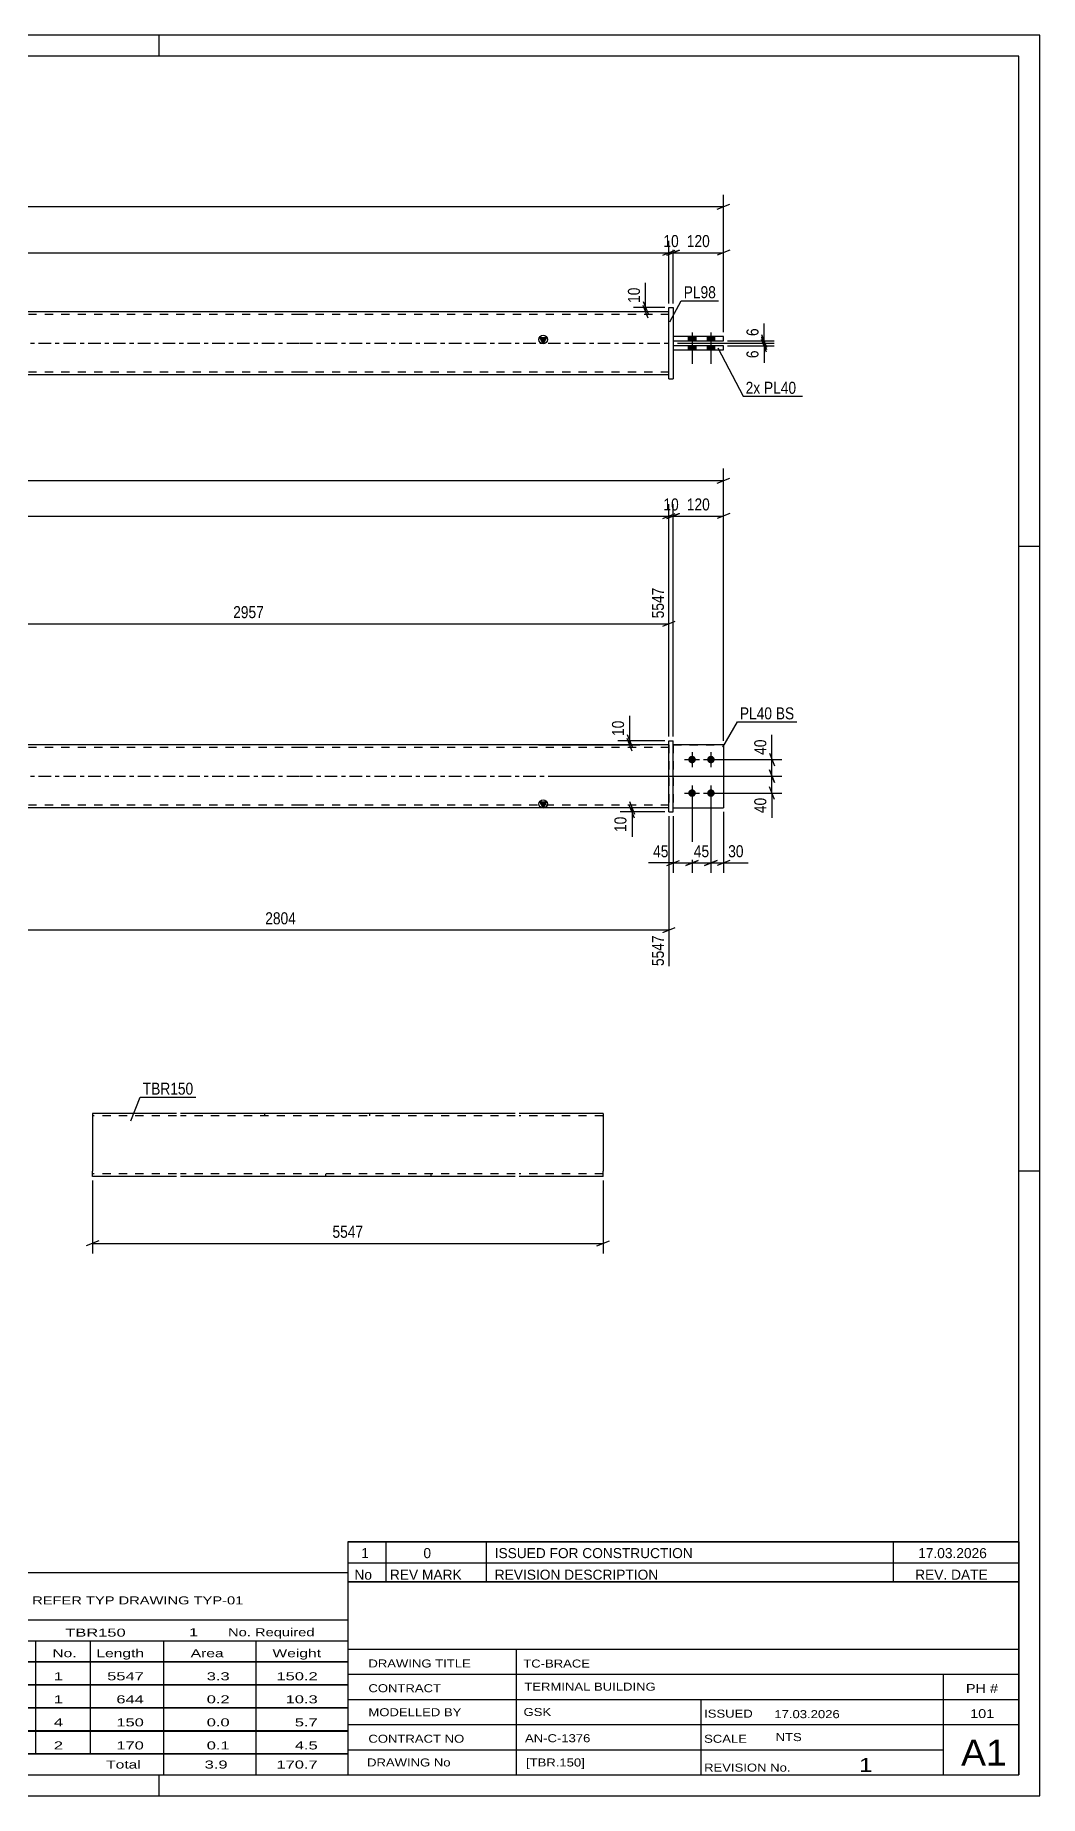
# Model space of a CAD drawing. Header units: millimetres. Extents: x 0 to 594, y 0 to 420.
# Drawn here: x 354.4 to 594, y 0 to 420 of the extents above; entities that cross this region are included whole.
import ezdxf

# ---------------------------------------------------------------- set-up
doc = ezdxf.new("R2010")
doc.units = ezdxf.units.MM
doc.linetypes.add('DXK_LINE_DOT2', pattern=[3.9198, 1.9599, -1.9599])
doc.linetypes.add('DXK_LINE_DOT3', pattern=[5.9187, 2.979, -0.9799, 0.9799, -0.9799])
doc.styles.add('Arial Narrow', font='ARIALN.TTF', dxfattribs={"height": 0.2})

# ---------------------------------------------------------------- blocks, each defined once
blk = doc.blocks.new('Unknown-580575247-1131')
at = {"color": 5, "linetype": 'Continuous'}
for p, q in [((594, 420), (0, 420)), ((384, 415), (384, 420)), ((594, 0), (594, 420)), ((589, 415), (5, 415)), ((589, 5), (589, 415)), ((594, 298), (589, 298)), ((594, 149), (589, 149)), ((5, 5), (589, 5)), ((384, 0), (384, 5)), ((0, 0), (594, 0))]:
    blk.add_line(p, q, dxfattribs=at)
blk = doc.blocks.new('Bolt-580575247-1684 - 1678')
at = {"linetype": 'Continuous'}
for points in [[(511.06, 248.1), (511.25, 248.08), (511.43, 248.02), (511.59, 247.93), (511.73, 247.8), (511.84, 247.65), (511.92, 247.48), (511.96, 247.3), (511.96, 247.11), (511.92, 246.92), (511.84, 246.75), (511.73, 246.6), (511.59, 246.47), (511.43, 246.38), (511.25, 246.32), (511.06, 246.3), (510.88, 246.32), (510.7, 246.38), (510.54, 246.47), (510.4, 246.6), (510.29, 246.75), (510.21, 246.92), (510.17, 247.11), (510.17, 247.3), (510.21, 247.48), (510.29, 247.65), (510.4, 247.8), (510.54, 247.93), (510.7, 248.02), (510.88, 248.08)], [(515.56, 248.1), (515.75, 248.08), (515.93, 248.02), (516.09, 247.93), (516.23, 247.8), (516.34, 247.65), (516.42, 247.48), (516.46, 247.3), (516.46, 247.11), (516.42, 246.92), (516.34, 246.75), (516.23, 246.6), (516.09, 246.47), (515.93, 246.38), (515.75, 246.32), (515.56, 246.3), (515.38, 246.32), (515.2, 246.38), (515.04, 246.47), (514.9, 246.6), (514.79, 246.75), (514.71, 246.92), (514.67, 247.11), (514.67, 247.3), (514.71, 247.48), (514.79, 247.65), (514.9, 247.8), (515.04, 247.93), (515.2, 248.02), (515.38, 248.08)], [(511.06, 240.1), (511.25, 240.08), (511.43, 240.02), (511.59, 239.93), (511.73, 239.8), (511.84, 239.65), (511.92, 239.48), (511.96, 239.3), (511.96, 239.11), (511.92, 238.92), (511.84, 238.75), (511.73, 238.6), (511.59, 238.47), (511.43, 238.38), (511.25, 238.32), (511.06, 238.3), (510.88, 238.32), (510.7, 238.38), (510.54, 238.47), (510.4, 238.6), (510.29, 238.75), (510.21, 238.92), (510.17, 239.11), (510.17, 239.3), (510.21, 239.48), (510.29, 239.65), (510.4, 239.8), (510.54, 239.93), (510.7, 240.02), (510.88, 240.08)], [(515.56, 240.1), (515.75, 240.08), (515.93, 240.02), (516.09, 239.93), (516.23, 239.8), (516.34, 239.65), (516.42, 239.48), (516.46, 239.3), (516.46, 239.11), (516.42, 238.92), (516.34, 238.75), (516.23, 238.6), (516.09, 238.47), (515.93, 238.38), (515.75, 238.32), (515.56, 238.3), (515.38, 238.32), (515.2, 238.38), (515.04, 238.47), (514.9, 238.6), (514.79, 238.75), (514.71, 238.92), (514.67, 239.11), (514.67, 239.3), (514.71, 239.48), (514.79, 239.65), (514.9, 239.8), (515.04, 239.93), (515.2, 240.02), (515.38, 240.08)]]:
    blk.add_hatch(color=1, dxfattribs=at).paths.add_polyline_path(points)
at = {"color": 1, "linetype": 'Continuous'}
for p, q in [((511.06, 249), (511.06, 245.4)), ((515.56, 249), (515.56, 245.4)), ((509.26, 247.2), (512.86, 247.2)), ((513.76, 247.2), (517.36, 247.2)), ((511.06, 241), (511.06, 237.4)), ((515.56, 241), (515.56, 237.4)), ((509.26, 239.2), (512.86, 239.2)), ((513.76, 239.2), (517.36, 239.2))]:
    blk.add_line(p, q, dxfattribs=at)
blk = doc.blocks.new('Part-580575247-1705 - 1678')
at = {"color": 2, "linetype": 'Continuous'}
for p, q in [((505.56, 251.7), (506.56, 251.7)), ((505.56, 234.7), (505.56, 251.7)), ((506.56, 234.7), (506.56, 251.7)), ((505.56, 234.7), (505.56, 234.7)), ((505.56, 234.7), (506.56, 234.7))]:
    blk.add_line(p, q, dxfattribs=at)
at = {"color": 7, "linetype": 'DXK_LINE_DOT2'}
for p, q in [((505.56, 251.7), (506.56, 251.7)), ((505.56, 234.7), (506.56, 234.7))]:
    blk.add_line(p, q, dxfattribs=at)
blk = doc.blocks.new('Part-580575247-1710 - 1678')
at = {"color": 7, "linetype": 'DXK_LINE_DOT2'}
for p, q in [((506.56, 250.7), (518.56, 250.7)), ((518.56, 250.7), (506.56, 250.7)), ((506.56, 250.7), (506.56, 250.7)), ((506.56, 250.7), (506.56, 235.7)), ((518.56, 250.7), (518.56, 250.7)), ((518.56, 250.7), (518.56, 235.7)), ((506.56, 235.7), (518.56, 235.7)), ((506.56, 235.7), (518.56, 235.7))]:
    blk.add_line(p, q, dxfattribs=at)
blk = doc.blocks.new('Part-580575247-1715 - 1678')
at = {"color": 2, "linetype": 'Continuous'}
for p, q in [((518.56, 250.7), (506.56, 250.7)), ((518.56, 250.7), (518.56, 250.7)), ((518.56, 250.7), (518.56, 235.7)), ((506.56, 235.7), (518.56, 235.7))]:
    blk.add_line(p, q, dxfattribs=at)
at = {"color": 7, "linetype": 'DXK_LINE_DOT2'}
for p, q in [((506.56, 250.7), (518.56, 250.7)), ((506.56, 250.7), (506.56, 250.7)), ((506.56, 250.7), (506.56, 235.7)), ((506.56, 235.7), (518.56, 235.7))]:
    blk.add_line(p, q, dxfattribs=at)
blk = doc.blocks.new('Part-580575247-1720 - 1678')
at = {"linetype": 'Continuous'}
blk.add_hatch(color=2, dxfattribs=at).paths.add_polyline_path([(475.56, 235.7), (474.76, 237.1), (476.36, 237.1)])
at = {"color": 2, "linetype": 'Continuous'}
for p, q in [((183.48, 250.7), (95.48, 250.7)), ((417.46, 250.7), (183.58, 250.7)), ((505.56, 250.7), (417.56, 250.7)), ((183.48, 235.7), (95.48, 235.7)), ((417.46, 235.7), (183.58, 235.7)), ((505.56, 235.7), (417.56, 235.7)), ((475.56, 235.7), (474.76, 237.1)), ((474.76, 237.1), (476.36, 237.1)), ((476.36, 237.1), (475.56, 235.7))]:
    blk.add_line(p, q, dxfattribs=at)
at = {"color": 7, "linetype": 'DXK_LINE_DOT2'}
for p, q in [((95.48, 235.7), (95.48, 250.7)), ((183.48, 250.1), (95.48, 250.1)), ((417.46, 250.1), (183.58, 250.1)), ((280.64, 250.7), (280.64, 250.1)), ((305.73, 250.7), (305.73, 250.1)), ((505.56, 250.1), (417.56, 250.1)), ((505.56, 250.7), (505.56, 235.7)), ((183.48, 236.3), (95.48, 236.3)), ((417.46, 236.3), (183.58, 236.3)), ((295.32, 235.7), (295.32, 236.3)), ((320.4, 235.7), (320.4, 236.3)), ((505.56, 236.3), (417.56, 236.3))]:
    blk.add_line(p, q, dxfattribs=at)
at = {"color": 7, "linetype": 'DXK_LINE_DOT3'}
for p, q in [((95.48, 243.2), (183.48, 243.2)), ((183.58, 243.2), (417.46, 243.2)), ((417.56, 243.2), (505.56, 243.2))]:
    blk.add_line(p, q, dxfattribs=at)
at = {"color": 2, "linetype": 'Continuous'}
blk.add_circle((475.56, 236.6), 1, dxfattribs=at)
blk = doc.blocks.new('Part-580575247-1396 - 1368')
at = {"color": 2, "linetype": 'Continuous'}
for p, q in [((518.56, 348.12), (506.56, 348.12)), ((506.56, 347.12), (518.56, 347.12)), ((518.56, 347.11), (518.56, 348.12))]:
    blk.add_line(p, q, dxfattribs=at)
at = {"color": 7, "linetype": 'DXK_LINE_DOT2'}
for p, q in [((506.56, 348.12), (506.56, 347.11)), ((518.56, 348.11), (506.56, 348.11)), ((506.56, 347.11), (518.56, 347.11))]:
    blk.add_line(p, q, dxfattribs=at)
blk = doc.blocks.new('Part-580575247-1401 - 1368')
at = {"color": 2, "linetype": 'Continuous'}
for p, q in [((518.56, 345.92), (506.56, 345.92)), ((506.56, 344.92), (518.56, 344.92)), ((518.56, 344.91), (518.56, 345.92))]:
    blk.add_line(p, q, dxfattribs=at)
at = {"color": 7, "linetype": 'DXK_LINE_DOT2'}
for p, q in [((506.56, 345.92), (506.56, 344.91)), ((518.56, 345.91), (506.56, 345.91)), ((506.56, 344.91), (518.56, 344.91))]:
    blk.add_line(p, q, dxfattribs=at)
blk = doc.blocks.new('Part-580575247-1416 - 1368')
at = {"linetype": 'Continuous'}
blk.add_hatch(color=2, dxfattribs=at).paths.add_polyline_path([(475.56, 346.51), (474.76, 347.91), (476.36, 347.91)])
at = {"color": 2, "linetype": 'Continuous'}
for p, q in [((183.48, 354.01), (95.48, 354.01)), ((417.46, 354.01), (183.58, 354.01)), ((505.56, 354.01), (417.56, 354.01)), ((280.64, 347.12), (280.64, 347.21)), ((280.64, 347.21), (280.64, 347.21)), ((280.64, 347.21), (305.73, 347.21)), ((280.64, 345.92), (280.64, 345.81)), ((280.64, 345.81), (305.73, 345.81)), ((295.32, 347.21), (295.32, 347.12)), ((295.32, 345.81), (295.32, 345.92)), ((305.73, 347.21), (305.73, 345.81)), ((475.56, 346.51), (474.76, 347.91)), ((474.76, 347.91), (476.36, 347.91)), ((476.36, 347.91), (475.56, 346.51)), ((183.48, 339.01), (95.48, 339.01)), ((417.46, 339.01), (183.58, 339.01)), ((505.56, 339.01), (417.56, 339.01))]:
    blk.add_line(p, q, dxfattribs=at)
at = {"color": 7, "linetype": 'DXK_LINE_DOT2'}
for p, q in [((95.48, 354.01), (95.48, 339.01)), ((183.48, 353.41), (95.48, 353.41)), ((417.46, 353.41), (183.58, 353.41)), ((505.56, 353.41), (417.56, 353.41)), ((505.56, 339.01), (505.56, 354.01)), ((280.64, 345.92), (280.64, 347.21)), ((280.64, 347.21), (305.73, 347.21)), ((280.64, 345.81), (305.73, 345.81)), ((295.32, 347.21), (320.4, 347.21)), ((295.32, 347.21), (295.32, 347.21)), ((295.32, 347.21), (320.4, 347.21)), ((295.32, 347.12), (295.32, 347.21)), ((295.32, 345.92), (295.32, 347.12)), ((295.32, 345.81), (295.32, 345.81)), ((295.32, 345.81), (295.32, 345.81)), ((320.4, 345.81), (295.32, 345.81)), ((295.32, 345.81), (320.4, 345.81)), ((320.4, 347.21), (320.4, 345.81)), ((183.48, 339.61), (95.48, 339.61)), ((417.46, 339.61), (183.58, 339.61)), ((505.56, 339.61), (417.56, 339.61))]:
    blk.add_line(p, q, dxfattribs=at)
at = {"color": 7, "linetype": 'DXK_LINE_DOT3'}
for p, q in [((95.48, 346.51), (183.48, 346.51)), ((183.58, 346.51), (417.46, 346.51)), ((417.56, 346.51), (505.56, 346.51))]:
    blk.add_line(p, q, dxfattribs=at)
at = {"color": 2, "linetype": 'Continuous'}
blk.add_circle((475.56, 347.41), 1, dxfattribs=at)
blk = doc.blocks.new('Part-580575247-1444 - 1368')
at = {"color": 2, "linetype": 'Continuous'}
for p, q in [((505.56, 355.01), (505.56, 355.02)), ((505.56, 338.02), (505.56, 355.02)), ((505.56, 355.02), (506.56, 355.02)), ((506.56, 355.01), (506.56, 355.02)), ((506.56, 355.02), (506.56, 338.02)), ((505.56, 338.02), (506.56, 338.02)), ((505.56, 338.01), (505.56, 338.02)), ((506.56, 338.01), (506.56, 338.02))]:
    blk.add_line(p, q, dxfattribs=at)
at = {"color": 7, "linetype": 'DXK_LINE_DOT2'}
for p, q in [((505.56, 355.01), (506.56, 355.01)), ((505.56, 338.01), (506.56, 338.01)), ((506.56, 338.02), (506.56, 338.01))]:
    blk.add_line(p, q, dxfattribs=at)
blk = doc.blocks.new('Bolt-580575247-1472 - 1368')
at = {"linetype": 'Continuous'}
for points in [[(511.96, 348.11), (510.16, 348.11), (510.16, 347.11), (511.96, 347.11)], [(511.96, 348.11), (510.16, 348.11), (510.16, 347.11), (511.96, 347.11)], [(511.96, 345.91), (510.16, 345.91), (510.16, 344.91), (511.96, 344.91)], [(511.96, 345.91), (510.16, 345.91), (510.16, 344.91), (511.96, 344.91)], [(516.46, 348.11), (514.66, 348.11), (514.66, 347.11), (516.46, 347.11)], [(516.46, 348.11), (514.66, 348.11), (514.66, 347.11), (516.46, 347.11)], [(516.46, 345.91), (514.66, 345.91), (514.66, 344.91), (516.46, 344.91)], [(516.46, 345.91), (514.66, 345.91), (514.66, 344.91), (516.46, 344.91)]]:
    blk.add_hatch(color=1, dxfattribs=at).paths.add_polyline_path(points)
at = {"color": 1, "linetype": 'Continuous'}
for p, q in [((511.06, 349.11), (511.06, 341.61)), ((511.06, 349.11), (511.06, 341.61)), ((515.56, 349.11), (515.56, 341.61)), ((515.56, 349.11), (515.56, 341.61)), ((510.16, 348.11), (510.16, 347.11)), ((510.16, 348.11), (510.16, 347.11)), ((510.16, 345.91), (510.16, 344.91)), ((510.16, 345.91), (510.16, 344.91)), ((511.96, 348.11), (511.96, 347.11)), ((511.96, 348.11), (511.96, 347.11)), ((511.96, 345.91), (511.96, 344.91)), ((511.96, 345.91), (511.96, 344.91)), ((514.66, 348.11), (514.66, 347.11)), ((514.66, 348.11), (514.66, 347.11)), ((514.66, 345.91), (514.66, 344.91)), ((514.66, 345.91), (514.66, 344.91)), ((516.46, 348.11), (516.46, 347.11)), ((516.46, 348.11), (516.46, 347.11)), ((516.46, 345.91), (516.46, 344.91)), ((516.46, 345.91), (516.46, 344.91))]:
    blk.add_line(p, q, dxfattribs=at)
blk = doc.blocks.new('Part-580575247-2546 - 2538')
at = {"color": 2, "linetype": 'Continuous'}
for p, q in [((388.09, 162.77), (368.09, 162.77)), ((368.09, 162.77), (368.09, 148.97)), ((468.85, 162.77), (389.09, 162.77)), ((489.85, 162.77), (469.85, 162.77)), ((489.85, 162.77), (489.85, 148.97)), ((368.09, 148.12), (368.09, 148.97)), ((368.09, 147.86), (368.09, 148.12)), ((368.09, 147.77), (368.09, 147.86)), ((388.09, 147.77), (368.09, 147.77)), ((468.85, 147.77), (389.09, 147.77)), ((489.85, 147.77), (469.85, 147.77)), ((489.85, 147.77), (489.85, 148.97))]:
    blk.add_line(p, q, dxfattribs=at)
at = {"color": 7, "linetype": 'DXK_LINE_DOT2'}
for p, q in [((388.09, 162.17), (368.09, 162.17)), ((468.85, 162.17), (389.09, 162.17)), ((409.09, 162.77), (409.09, 162.17)), ((434.17, 162.77), (434.17, 162.17)), ((489.85, 162.17), (469.85, 162.17)), ((489.85, 162.17), (489.85, 162.12)), ((489.85, 162.12), (489.85, 162.17)), ((489.85, 162.02), (489.85, 162.12)), ((489.85, 162.12), (489.85, 162.02)), ((368.09, 148.51), (368.09, 148.97)), ((368.09, 148.12), (368.09, 148.74)), ((368.09, 148.37), (368.09, 148.41)), ((368.09, 148.37), (368.09, 148.41)), ((388.09, 148.37), (368.09, 148.37)), ((368.09, 147.77), (368.09, 147.77)), ((468.85, 148.37), (389.09, 148.37)), ((423.76, 147.77), (423.76, 148.37)), ((448.85, 147.77), (448.85, 148.37)), ((489.85, 148.37), (469.85, 148.37)), ((489.85, 148.41), (489.85, 148.74)), ((489.85, 148.37), (489.85, 148.41))]:
    blk.add_line(p, q, dxfattribs=at)
blk = doc.blocks.new('StraightDimension-580575247-2042 - 1678')
at = {"color": 7, "linetype": 'Continuous'}
for p, q in [((505.56, 252.7), (505.56, 308.13)), ((506.56, 252.7), (506.56, 308.13)), ((504.06, 304.68), (507.06, 305.88)), ((508.06, 305.88), (505.06, 304.68)), ((505.56, 305.28), (506.56, 305.28))]:
    blk.add_line(p, q, dxfattribs=at)
at = {"color": 0}
blk.add_wipeout([(508.49, 306.03), (508.49, 310.23), (503.64, 310.23), (503.64, 306.03)], dxfattribs=at)
at = {"color": 3, "style": 'Arial Narrow'}
blk.add_text('10', height=2.863, dxfattribs=at).set_placement((504.24, 306.63))
blk = doc.blocks.new('StraightDimension-580575247-1945 - 1678')
at = {"color": 7, "linetype": 'Continuous'}
for p, q in [((511.06, 238.2), (511.06, 220.15)), ((506.56, 233.7), (506.56, 220.15)), ((505.06, 221.95), (508.06, 223.15)), ((512.56, 223.15), (509.56, 221.95)), ((506.56, 222.55), (511.06, 222.55))]:
    blk.add_line(p, q, dxfattribs=at)
at = {"color": 0}
blk.add_wipeout([(506.04, 223.3), (506.04, 227.5), (501.18, 227.5), (501.18, 223.3)], dxfattribs=at)
at = {"color": 7, "linetype": 'Continuous'}
blk.add_line((506.56, 222.55), (500.66, 222.55), dxfattribs=at)
blk.add_line((506.56, 222.55), (500.66, 222.55), dxfattribs=at)
at = {"color": 3, "style": 'Arial Narrow'}
blk.add_text('45', height=2.863, dxfattribs=at).set_placement((501.78, 223.9))
blk = doc.blocks.new('StraightDimension-580575247-2004 - 1678')
at = {"color": 7, "linetype": 'Continuous'}
for p, q in [((529.52, 244.72), (530.72, 241.72)), ((478.31, 243.22), (532.52, 243.22)), ((530.72, 237.7), (529.52, 240.7)), ((530.12, 239.2), (530.12, 243.22)), ((516.56, 239.2), (532.52, 239.2))]:
    blk.add_line(p, q, dxfattribs=at)
at = {"color": 0}
blk.add_wipeout([(529.37, 238.68), (525.17, 238.68), (525.17, 233.82), (529.37, 233.82)], dxfattribs=at)
at = {"color": 7, "linetype": 'Continuous'}
blk.add_line((530.12, 239.2), (530.12, 233.29), dxfattribs=at)
blk.add_line((530.12, 239.2), (530.12, 233.29), dxfattribs=at)
at = {"color": 3, "style": 'Arial Narrow'}
blk.add_text('40', height=2.863, rotation=90.0002, dxfattribs=at).set_placement((528.77, 234.42))
blk = doc.blocks.new('StraightDimension-580575247-1736 - 1678')
at = {"color": 7, "linetype": 'Continuous'}
for p, q in [((82.48, 251.7), (82.48, 316.6)), ((518.56, 251.7), (518.56, 316.6)), ((83.98, 314.35), (80.98, 313.15)), ((82.48, 313.75), (518.56, 313.75)), ((517.06, 313.15), (520.06, 314.35))]:
    blk.add_line(p, q, dxfattribs=at)
at = {"color": 0}
blk.add_wipeout([(304.78, 314.5), (304.78, 318.7), (296.26, 318.7), (296.26, 314.5)], dxfattribs=at)
at = {"color": 3, "style": 'Arial Narrow'}
blk.add_text('5807', height=2.863, dxfattribs=at).set_placement((296.86, 315.1))
blk = doc.blocks.new('StraightDimension-580575247-2047 - 1678')
at = {"color": 7, "linetype": 'Continuous'}
for p, q in [((94.48, 252.7), (94.48, 308.13)), ((505.56, 252.7), (505.56, 308.13)), ((95.98, 305.88), (92.98, 304.68)), ((94.48, 305.28), (505.56, 305.28)), ((504.06, 304.68), (507.06, 305.88))]:
    blk.add_line(p, q, dxfattribs=at)
at = {"color": 0}
blk.add_wipeout([(304.28, 306.03), (304.28, 310.23), (295.76, 310.23), (295.76, 306.03)], dxfattribs=at)
at = {"color": 3, "style": 'Arial Narrow'}
blk.add_text('5557', height=2.863, dxfattribs=at).set_placement((296.36, 306.63))
blk = doc.blocks.new('StraightDimension-580575247-1798 - 1678')
at = {"color": 7, "linetype": 'Continuous'}
for p, q in [((305.01, 251.7), (305.01, 288.21)), ((505.56, 252.7), (505.56, 288.21)), ((306.51, 280.19), (303.51, 278.99)), ((305.01, 279.59), (505.56, 279.59)), ((504.06, 278.99), (507.06, 280.19))]:
    blk.add_line(p, q, dxfattribs=at)
at = {"color": 0, "linetype": 'Continuous'}
blk.add_wipeout([(504.96, 288.81), (500.76, 288.81), (500.76, 280.29), (504.96, 280.29)], dxfattribs=at)
at = {"color": 0}
blk.add_wipeout([(409.55, 280.34), (409.55, 284.54), (401.03, 284.54), (401.03, 280.34)], dxfattribs=at)
at = {"color": 3, "linetype": 'Continuous', "style": 'Arial Narrow'}
blk.add_text('5547', height=2.863, rotation=90.0002, dxfattribs=at).set_placement((504.36, 280.89))
at = {"color": 3, "style": 'Arial Narrow'}
blk.add_text('2957', height=2.863, dxfattribs=at).set_placement((401.63, 280.94))
blk = doc.blocks.new('StraightDimension-580575247-1955 - 1678')
at = {"color": 7, "linetype": 'Continuous'}
for p, q in [((511.06, 238.2), (511.06, 220.15)), ((515.56, 238.2), (515.56, 220.15)), ((509.56, 221.95), (512.56, 223.15)), ((517.06, 223.15), (514.06, 221.95)), ((511.06, 222.55), (515.56, 222.55))]:
    blk.add_line(p, q, dxfattribs=at)
at = {"color": 0}
blk.add_wipeout([(515.74, 223.3), (515.74, 227.5), (510.89, 227.5), (510.89, 223.3)], dxfattribs=at)
at = {"color": 3, "style": 'Arial Narrow'}
blk.add_text('45', height=2.863, dxfattribs=at).set_placement((511.49, 223.9))
blk = doc.blocks.new('StraightDimension-580575247-1878 - 1678')
at = {"color": 7, "linetype": 'Continuous'}
for p, q in [((320.3, 234.7), (320.3, 197.94)), ((505.56, 233.7), (505.56, 197.94)), ((321.8, 207.15), (318.8, 205.95)), ((320.3, 206.55), (505.56, 206.55)), ((504.06, 205.95), (507.06, 207.15))]:
    blk.add_line(p, q, dxfattribs=at)
at = {"color": 0}
blk.add_wipeout([(417.19, 207.3), (417.19, 211.5), (408.68, 211.5), (408.68, 207.3)], dxfattribs=at)
at = {"color": 0, "linetype": 'Continuous'}
blk.add_wipeout([(504.96, 205.85), (500.76, 205.85), (500.76, 197.34), (504.96, 197.34)], dxfattribs=at)
at = {"color": 3, "style": 'Arial Narrow'}
blk.add_text('2804', height=2.863, dxfattribs=at).set_placement((409.28, 207.9))
at = {"color": 3, "linetype": 'Continuous', "style": 'Arial Narrow'}
blk.add_text('5547', height=2.863, rotation=90.0002, dxfattribs=at).set_placement((504.36, 197.94))
blk = doc.blocks.new('StraightDimension-580575247-1936 - 1678')
at = {"color": 7, "linetype": 'Continuous'}
for p, q in [((504.56, 235.7), (493.91, 235.7)), ((496.16, 237.2), (497.36, 234.2)), ((497.36, 233.2), (496.16, 236.2)), ((496.76, 234.7), (496.76, 235.7)), ((504.56, 234.7), (493.91, 234.7))]:
    blk.add_line(p, q, dxfattribs=at)
at = {"color": 0}
blk.add_wipeout([(496.01, 234.18), (491.81, 234.18), (491.81, 229.32), (496.01, 229.32)], dxfattribs=at)
at = {"color": 7, "linetype": 'Continuous'}
blk.add_line((496.76, 234.7), (496.76, 228.8), dxfattribs=at)
blk.add_line((496.76, 234.7), (496.76, 228.8), dxfattribs=at)
at = {"color": 3, "style": 'Arial Narrow'}
blk.add_text('10', height=2.863, rotation=90.0002, dxfattribs=at).set_placement((495.41, 229.92))
blk = doc.blocks.new('StraightDimension-580575247-1965 - 1678')
at = {"color": 7, "linetype": 'Continuous'}
for p, q in [((515.56, 238.2), (515.56, 220.15)), ((518.56, 234.7), (518.56, 220.15)), ((514.06, 221.95), (517.06, 223.15)), ((520.06, 223.15), (517.06, 221.95)), ((515.56, 222.55), (518.56, 222.55))]:
    blk.add_line(p, q, dxfattribs=at)
at = {"color": 0}
blk.add_wipeout([(523.95, 223.3), (523.95, 227.5), (519.09, 227.5), (519.09, 223.3)], dxfattribs=at)
at = {"color": 7, "linetype": 'Continuous'}
blk.add_line((518.56, 222.55), (524.47, 222.55), dxfattribs=at)
blk.add_line((518.56, 222.55), (524.47, 222.55), dxfattribs=at)
at = {"color": 3, "style": 'Arial Narrow'}
blk.add_text('30', height=2.863, dxfattribs=at).set_placement((519.69, 223.9))
blk = doc.blocks.new('StraightDimension-580575247-2014 - 1678')
at = {"color": 7, "linetype": 'Continuous'}
for p, q in [((529.52, 248.7), (530.72, 245.7)), ((516.56, 247.2), (532.52, 247.2)), ((530.72, 241.72), (529.52, 244.72)), ((530.12, 243.22), (530.12, 247.2)), ((478.31, 243.22), (532.52, 243.22))]:
    blk.add_line(p, q, dxfattribs=at)
at = {"color": 0}
blk.add_wipeout([(529.37, 252.58), (525.17, 252.58), (525.17, 247.73), (529.37, 247.73)], dxfattribs=at)
at = {"color": 7, "linetype": 'Continuous'}
blk.add_line((530.12, 247.2), (530.12, 253.11), dxfattribs=at)
blk.add_line((530.12, 247.2), (530.12, 253.11), dxfattribs=at)
at = {"color": 3, "style": 'Arial Narrow'}
blk.add_text('40', height=2.863, rotation=90.0002, dxfattribs=at).set_placement((528.77, 248.33))
blk = doc.blocks.new('StraightDimension-580575247-2027 - 1678')
at = {"color": 7, "linetype": 'Continuous'}
for p, q in [((495.59, 253.2), (496.79, 250.2)), ((496.79, 249.22), (495.59, 252.22)), ((474.43, 250.72), (498.59, 250.72)), ((504.56, 251.7), (493.34, 251.7)), ((496.19, 250.72), (496.19, 251.7))]:
    blk.add_line(p, q, dxfattribs=at)
at = {"color": 0}
blk.add_wipeout([(495.44, 257.08), (491.24, 257.08), (491.24, 252.23), (495.44, 252.23)], dxfattribs=at)
at = {"color": 7, "linetype": 'Continuous'}
blk.add_line((496.19, 251.7), (496.19, 257.61), dxfattribs=at)
blk.add_line((496.19, 251.7), (496.19, 257.61), dxfattribs=at)
at = {"color": 3, "style": 'Arial Narrow'}
blk.add_text('10', height=2.863, rotation=90.0002, dxfattribs=at).set_placement((494.84, 252.83))
blk = doc.blocks.new('StraightDimension-580575247-2032 - 1678')
at = {"color": 7, "linetype": 'Continuous'}
for p, q in [((506.56, 252.7), (506.56, 308.13)), ((518.56, 251.7), (518.56, 308.13)), ((505.06, 304.68), (508.06, 305.88)), ((506.56, 305.28), (518.56, 305.28)), ((520.06, 305.88), (517.06, 304.68))]:
    blk.add_line(p, q, dxfattribs=at)
at = {"color": 0}
blk.add_wipeout([(515.91, 306.03), (515.91, 310.23), (509.22, 310.23), (509.22, 306.03)], dxfattribs=at)
at = {"color": 3, "style": 'Arial Narrow'}
blk.add_text('120', height=2.863, dxfattribs=at).set_placement((509.82, 306.63))
blk = doc.blocks.new('StraightDimension-580575247-1561 - 1368')
at = {"color": 7, "linetype": 'Continuous'}
for p, q in [((506.56, 356.01), (506.56, 370.96)), ((518.56, 349.12), (518.56, 370.96)), ((505.06, 367.51), (508.06, 368.71)), ((506.56, 368.11), (518.56, 368.11)), ((520.06, 368.71), (517.06, 367.51))]:
    blk.add_line(p, q, dxfattribs=at)
at = {"color": 0}
blk.add_wipeout([(515.91, 368.86), (515.91, 373.06), (509.22, 373.06), (509.22, 368.86)], dxfattribs=at)
at = {"color": 3, "style": 'Arial Narrow'}
blk.add_text('120', height=2.863, dxfattribs=at).set_placement((509.82, 369.46))
blk = doc.blocks.new('StraightDimension-580575247-1571 - 1368')
at = {"color": 7, "linetype": 'Continuous'}
for p, q in [((505.56, 356.01), (505.56, 370.96)), ((506.56, 356.01), (506.56, 370.96)), ((504.06, 367.51), (507.06, 368.71)), ((508.06, 368.71), (505.06, 367.51)), ((505.56, 368.11), (506.56, 368.11))]:
    blk.add_line(p, q, dxfattribs=at)
at = {"color": 0}
blk.add_wipeout([(508.49, 368.86), (508.49, 373.06), (503.64, 373.06), (503.64, 368.86)], dxfattribs=at)
at = {"color": 3, "style": 'Arial Narrow'}
blk.add_text('10', height=2.863, dxfattribs=at).set_placement((504.24, 369.46))
blk = doc.blocks.new('StraightDimension-580575247-1550 - 1368')
at = {"color": 7, "linetype": 'Continuous'}
for p, q in [((83.98, 379.71), (80.98, 378.51)), ((82.48, 349.11), (82.48, 381.96)), ((82.48, 379.11), (518.56, 379.11)), ((517.06, 378.51), (520.06, 379.71)), ((518.56, 349.12), (518.56, 381.96))]:
    blk.add_line(p, q, dxfattribs=at)
at = {"color": 0}
blk.add_wipeout([(304.78, 379.86), (304.78, 384.06), (296.26, 384.06), (296.26, 379.86)], dxfattribs=at)
at = {"color": 3, "style": 'Arial Narrow'}
blk.add_text('5807', height=2.863, dxfattribs=at).set_placement((296.86, 380.46))
blk = doc.blocks.new('StraightDimension-580575247-1581 - 1368')
at = {"color": 7, "linetype": 'Continuous'}
for p, q in [((95.48, 356.02), (95.48, 370.96)), ((505.56, 356.01), (505.56, 370.96)), ((96.98, 368.71), (93.98, 367.51)), ((95.48, 368.11), (505.56, 368.11)), ((504.06, 367.51), (507.06, 368.71))]:
    blk.add_line(p, q, dxfattribs=at)
at = {"color": 0}
blk.add_wipeout([(304.78, 368.86), (304.78, 373.06), (296.26, 373.06), (296.26, 368.86)], dxfattribs=at)
at = {"color": 3, "style": 'Arial Narrow'}
blk.add_text('5547', height=2.863, dxfattribs=at).set_placement((296.86, 369.46))
blk = doc.blocks.new('StraightDimension-580575247-1612 - 1368')
at = {"color": 7, "linetype": 'Continuous'}
for p, q in [((504.56, 355.01), (497.14, 355.01)), ((504.56, 354.01), (497.14, 354.01)), ((499.39, 356.51), (500.59, 353.51)), ((500.59, 352.51), (499.39, 355.51)), ((499.99, 354.01), (499.99, 355.01))]:
    blk.add_line(p, q, dxfattribs=at)
at = {"color": 0}
blk.add_wipeout([(499.24, 360.4), (495.04, 360.4), (495.04, 355.54), (499.24, 355.54)], dxfattribs=at)
at = {"color": 7, "linetype": 'Continuous'}
blk.add_line((499.99, 355.01), (499.99, 360.92), dxfattribs=at)
blk.add_line((499.99, 355.01), (499.99, 360.92), dxfattribs=at)
at = {"color": 3, "style": 'Arial Narrow'}
blk.add_text('10', height=2.863, rotation=90.0002, dxfattribs=at).set_placement((498.64, 356.14))
blk = doc.blocks.new('StraightDimension-580575247-1623 - 1368')
at = {"color": 7, "linetype": 'Continuous'}
for p, q in [((527.66, 348.62), (528.86, 345.62)), ((507.56, 346.51), (530.66, 346.51)), ((519.56, 347.12), (530.66, 347.12)), ((528.86, 345.01), (527.66, 348.01)), ((528.26, 346.51), (528.26, 347.12))]:
    blk.add_line(p, q, dxfattribs=at)
at = {"color": 0}
blk.add_wipeout([(527.51, 350.67), (523.31, 350.67), (523.31, 347.64), (527.51, 347.64)], dxfattribs=at)
at = {"color": 7, "linetype": 'Continuous'}
blk.add_line((528.26, 347.12), (528.26, 351.19), dxfattribs=at)
blk.add_line((528.26, 347.12), (528.26, 351.19), dxfattribs=at)
at = {"color": 3, "style": 'Arial Narrow'}
blk.add_text('6', height=2.86, rotation=90.0002, dxfattribs=at).set_placement((526.91, 348.24))
blk = doc.blocks.new('StraightDimension-580575247-1632 - 1368')
at = {"color": 7, "linetype": 'Continuous'}
for p, q in [((507.56, 346.51), (530.66, 346.51)), ((519.56, 345.92), (530.66, 345.92)), ((527.66, 348.01), (528.86, 345.01)), ((528.86, 344.42), (527.66, 347.42)), ((528.26, 345.92), (528.26, 346.51))]:
    blk.add_line(p, q, dxfattribs=at)
at = {"color": 0}
blk.add_wipeout([(527.51, 345.39), (523.31, 345.39), (523.31, 342.36), (527.51, 342.36)], dxfattribs=at)
at = {"color": 7, "linetype": 'Continuous'}
blk.add_line((528.26, 345.92), (528.26, 341.84), dxfattribs=at)
blk.add_line((528.26, 345.92), (528.26, 341.84), dxfattribs=at)
at = {"color": 3, "style": 'Arial Narrow'}
blk.add_text('6', height=2.86, rotation=90.0002, dxfattribs=at).set_placement((526.91, 342.96))
blk = doc.blocks.new('StraightDimension-580575247-2552 - 2538')
at = {"color": 7, "linetype": 'Continuous'}
for p, q in [((368.09, 146.77), (368.09, 129.37)), ((489.85, 146.77), (489.85, 129.37)), ((369.59, 132.37), (366.59, 131.17)), ((368.09, 131.77), (489.85, 131.77)), ((488.35, 131.17), (491.35, 132.37))]:
    blk.add_line(p, q, dxfattribs=at)
at = {"color": 0}
blk.add_wipeout([(433.22, 132.52), (433.22, 136.72), (424.71, 136.72), (424.71, 132.52)], dxfattribs=at)
at = {"color": 3, "style": 'Arial Narrow'}
blk.add_text('5547', height=2.863, dxfattribs=at).set_placement((425.31, 133.12))
blk = doc.blocks.new('Unknown-580575247-4436')
at = {"color": 7, "linetype": 'Continuous'}
for p, q in [((429, 51.05), (429, 5)), ((429, 51.05), (589, 51.05)), ((589, 51), (589, 5)), ((429, 35), (589, 35)), ((469.14, 35), (469.14, 5)), ((429, 29), (589, 29)), ((571, 5.05), (571, 29.05)), ((429, 23), (589, 23)), ((513.14, 23), (513.14, 5)), ((429, 17), (589, 17)), ((429, 11), (571, 11)), ((429, 5), (589, 5))]:
    blk.add_line(p, q, dxfattribs=at)
at = {"color": 7, "style": 'Arial Narrow'}
for s, height, width, p in [('DRAWING TITLE', 1.9089, 1.425378, (433.88, 30.61)), ('TC-BRACE', 1.909, 1.425378, (470.81, 30.59)), ('CONTRACT', 1.909, 1.425378, (433.88, 24.71)), ('TERMINAL BUILDING', 1.9089, 1.425378, (471.06, 25.07)), ('MODELLED BY', 1.9089, 1.425378, (433.88, 18.98)), ('GSK', 1.909, 1.425378, (470.88, 19.04)), ('ISSUED', 1.909, 1.425378, (513.94, 18.64)), ('17.03.2026', 1.909, 1.425378, (530.69, 18.52)), ('CONTRACT NO', 1.9089, 1.425378, (433.88, 12.66)), ('AN-C-1376', 1.909, 1.425378, (471.23, 12.78)), ('SCALE', 1.909, 1.425378, (513.94, 12.65)), ('A1', 6.204, 1.25, (575.24, 7.2)), ('DRAWING No', 1.909, 1.425378, (433.56, 7)), ('[TBR.150]', 1.909, 1.425378, (471.46, 6.99)), ('1', 3.34, 1.5, (550.91, 5.68)), ('REVISION No.', 1.9089, 1.425378, (513.94, 5.77))]:
    blk.add_text(s, height=height, dxfattribs=dict(at, width=width)).set_placement(p)
at = {"color": 7, "linetype": 'Continuous', "style": 'Arial Narrow'}
for s, height, width, p in [('PH #', 2.1, 1.42538, (576.4, 24.55)), ('101', 2.1, 1.42538, (577.41, 18.55)), ('NTS', 1.909, 1.425378, (531, 13.05))]:
    blk.add_text(s, height=height, dxfattribs=dict(at, width=width)).set_placement(p)
blk = doc.blocks.new('Unknown-580575247-4437')
at = {"color": 7, "linetype": 'Continuous'}
for p, q in [((429, 60.55), (589, 60.55)), ((589, 60.55), (429, 60.55)), ((429, 60.55), (429, 55.55)), ((438, 60.55), (438, 55.55)), ((462, 60.55), (462, 55.55)), ((559, 60.55), (559, 55.55)), ((589, 60.55), (589, 55.55)), ((429, 55.55), (589, 55.55)), ((429, 55.55), (429, 51.05)), ((429, 55.55), (589, 55.55)), ((438, 55.55), (438, 51.05)), ((462, 55.55), (462, 51.05)), ((559, 55.55), (559, 51.05)), ((589, 55.55), (589, 51.05)), ((589, 51.05), (429, 51.05))]:
    blk.add_line(p, q, dxfattribs=at)
at = {"color": 7, "linetype": 'Continuous', "style": 'Arial Narrow'}
for s, height, width, p in [('1', 2.39, 1.196471, (432.16, 56.7)), ('0', 2.39, 1.196471, (447, 56.7)), ('ISSUED FOR CONSTRUCTION', 2.3861, 1.196471, (464, 56.7)), ('17.03.2026', 2.386, 1.196471, (565, 56.7)), ('No', 2.386, 1.2, (430.54, 51.55)), ('REV MARK', 2.386, 1.2, (439, 51.55)), ('REVISION DESCRIPTION', 2.3861, 1.2, (464, 51.55)), ('REV. DATE', 2.386, 1.2, (564.28, 51.55))]:
    blk.add_text(s, height=height, dxfattribs=dict(at, width=width)).set_placement(p)
blk = doc.blocks.new('Unknown-580575247-4438')
at = {"color": 7, "linetype": 'Continuous'}
for p, q in [((269, 53.25), (429, 53.25)), ((269, 42), (269, 53.25)), ((429, 53.25), (429, 42)), ((269, 42), (429, 42)), ((269, 42), (269, 37)), ((429, 42), (429, 37)), ((269, 37), (429, 37)), ((269, 37), (269, 32)), ((293, 37), (293, 32)), ((328.5, 37), (328.5, 32)), ((354.5, 37), (354.5, 32)), ((367.5, 37), (367.5, 32)), ((385, 37), (385, 32)), ((407, 37), (407, 32)), ((429, 37), (429, 32)), ((269, 32), (429, 32)), ((269, 31.95), (269, 26.55)), ((269, 31.95), (429, 31.95)), ((293, 32), (293, 26.5)), ((328.5, 32), (328.5, 26.5)), ((354.5, 32), (354.5, 26.5)), ((367.5, 32), (367.5, 26.5)), ((385, 32), (385, 26.5)), ((407, 32), (407, 26.5)), ((429, 31.95), (429, 26.55)), ((269, 26.55), (429, 26.55)), ((269, 26.45), (269, 21.05)), ((269, 26.45), (429, 26.45)), ((293, 26.5), (293, 21)), ((328.5, 26.5), (328.5, 21)), ((354.5, 26.5), (354.5, 21)), ((367.5, 26.5), (367.5, 21)), ((385, 26.5), (385, 21)), ((407, 26.5), (407, 21)), ((429, 26.45), (429, 21.05)), ((269, 21.05), (429, 21.05)), ((293, 21), (293, 15.5)), ((328.5, 21), (328.5, 15.5)), ((354.5, 21), (354.5, 15.5)), ((367.5, 21), (367.5, 15.5)), ((385, 21), (385, 15.5)), ((407, 21), (407, 15.5)), ((269, 20.95), (269, 15.55)), ((269, 20.95), (429, 20.95)), ((429, 20.95), (429, 15.55)), ((269, 15.55), (429, 15.55)), ((269, 15.45), (269, 10.05)), ((269, 15.45), (429, 15.45)), ((293, 15.5), (293, 10)), ((328.5, 15.5), (328.5, 10)), ((354.5, 15.5), (354.5, 10)), ((367.5, 15.5), (367.5, 10)), ((385, 15.5), (385, 10)), ((407, 15.5), (407, 10)), ((429, 15.45), (429, 10.05)), ((269, 10.05), (429, 10.05)), ((269, 10), (429, 10)), ((269, 10), (269, 5)), ((385, 10), (385, 5)), ((407, 10), (407, 5)), ((429, 10), (429, 5)), ((269, 5), (429, 5))]:
    blk.add_line(p, q, dxfattribs=at)
at = {"color": 7, "style": 'Arial Narrow'}
for s, height, width, p in [('GENERAL NOTES & WELD DETAILS :', 2.8633, 1.4, (270.15, 45.56)), ('REFER TYP DRAWING TYP-01', 1.9089, 1.6, (353.7, 45.66)), ("MATERIAL LIST FOR ASSEMBLY MK'D", 1.9089, 1.6, (270.15, 38.06)), ('TBR150', 1.909, 1.794707, (361.59, 37.97)), ('1', 1.91, 1.794707, (391.08, 38.06)), ('No. Required', 1.9089, 1.6, (400.41, 38.06)), ('Mark', 1.909, 1.7, (270.34, 33)), ('Profile', 1.909, 1.7, (303.41, 33)), ('Material', 1.909, 1.7, (333.54, 33.06)), ('No.', 1.909, 1.7, (358.5, 33.06)), ('Length', 1.909, 1.7, (369, 33.06)), ('Area', 1.909, 1.7, (391.5, 33.06)), ('Weight', 1.909, 1.7, (411, 33.06))]:
    blk.add_text(s, height=height, dxfattribs=dict(at, width=width)).set_placement(p)
at = {"color": 7, "linetype": 'Continuous', "style": 'Arial Narrow'}
for s, height, width, p in [('TBR150', 1.909, 1.794707, (270.5, 27.56)), ('SHS150*6', 1.909, 1.794707, (295, 27.56)), ('E350', 1.909, 1.794707, (334.74, 27.56)), ('1', 1.91, 1.794707, (358.86, 27.56)), ('5547', 1.909, 1.794707, (371.58, 27.56)), ('3.3', 1.909, 1.794707, (395.32, 27.56)), ('150.2', 1.909, 1.794707, (411.96, 27.56)), ('PL297', 1.909, 1.794707, (270.5, 22.06)), ('PL12*170', 1.909, 1.794707, (295, 22.06)), ('E350', 1.909, 1.794707, (334.74, 22.06)), ('1', 1.91, 1.794707, (358.86, 22.06)), ('644', 1.909, 1.794707, (373.77, 22.06)), ('0.2', 1.909, 1.794707, (395.32, 22.06)), ('10.3', 1.909, 1.794707, (414.14, 22.06)), ('PL40', 1.909, 1.794707, (270.5, 16.56)), ('PL10*120', 1.909, 1.794707, (295, 16.56)), ('E350', 1.909, 1.794707, (334.74, 16.56)), ('4', 1.91, 1.794707, (358.86, 16.56)), ('150', 1.909, 1.794707, (373.77, 16.56)), ('0.0', 1.909, 1.794707, (395.32, 16.56)), ('5.7', 1.909, 1.794707, (416.33, 16.56)), ('PL98', 1.909, 1.794707, (270.5, 11.06)), ('PL10*170', 1.909, 1.794707, (295, 11.06)), ('E350', 1.909, 1.794707, (334.74, 11.06)), ('2', 1.91, 1.794707, (358.86, 11.06)), ('170', 1.909, 1.794707, (373.77, 11.06)), ('0.1', 1.909, 1.794707, (395.32, 11.06)), ('4.5', 1.909, 1.794707, (416.33, 11.06)), ('Total', 1.909, 1.7, (371.33, 6.5)), ('3.9', 1.909, 1.794707, (394.83, 6.5)), ('170.7', 1.909, 1.794707, (411.96, 6.5))]:
    blk.add_text(s, height=height, dxfattribs=dict(at, width=width)).set_placement(p)
blk = doc.blocks.new('MarkSet-580575247-2078 - 1678')
at = {"color": 0}
blk.add_wipeout([(530.14, 256.79), (530.14, 259.79), (522.47, 259.79), (522.47, 256.79)], dxfattribs=at)
blk.add_wipeout([(530.14, 256.79), (530.14, 259.79), (522.47, 259.79), (522.47, 256.79)], dxfattribs=at)
at = {"color": 30, "linetype": 'Continuous'}
blk.add_line((518.37, 250.12), (521.87, 256.19), dxfattribs=at)
at = {"color": 0}
blk.add_wipeout([(535.43, 256.79), (535.43, 259.79), (531.04, 259.79), (531.04, 256.79)], dxfattribs=at)
blk.add_wipeout([(535.43, 256.79), (535.43, 259.79), (531.04, 259.79), (531.04, 256.79)], dxfattribs=at)
at = {"color": 30, "linetype": 'Continuous'}
blk.add_line((521.87, 256.19), (536.03, 256.19), dxfattribs=at)
at = {"color": 3, "style": 'Arial Narrow'}
for s, p in [('PL40', (522.47, 256.79)), ('BS', (531.04, 256.79))]:
    blk.add_text(s, height=2.863, dxfattribs=at).set_placement(p)
blk = doc.blocks.new('Mark-580575247-1440 - 1368')
at = {"color": 0}
blk.add_wipeout([(516.76, 357.26), (516.76, 360.26), (509.08, 360.26), (509.08, 357.26)], dxfattribs=at)
blk.add_wipeout([(516.76, 357.26), (516.76, 360.26), (509.08, 360.26), (509.08, 357.26)], dxfattribs=at)
at = {"color": 30, "linetype": 'Continuous'}
for p, q in [((505.79, 351.59), (508.48, 356.66)), ((508.48, 356.66), (517.36, 356.66))]:
    blk.add_line(p, q, dxfattribs=at)
at = {"color": 3, "style": 'Arial Narrow'}
blk.add_text('PL98', height=2.863, dxfattribs=at).set_placement((509.08, 357.26))
blk = doc.blocks.new('MarkSet-580575247-1663 - 1368')
at = {"color": 0}
blk.add_wipeout([(527.32, 334.46), (527.32, 337.46), (523.85, 337.46), (523.85, 334.46)], dxfattribs=at)
blk.add_wipeout([(527.32, 334.46), (527.32, 337.46), (523.85, 337.46), (523.85, 334.46)], dxfattribs=at)
at = {"color": 30, "linetype": 'Continuous'}
blk.add_line((517.22, 345.43), (523.25, 333.86), dxfattribs=at)
at = {"color": 0}
blk.add_wipeout([(535.9, 334.46), (535.9, 337.46), (528.22, 337.46), (528.22, 334.46)], dxfattribs=at)
blk.add_wipeout([(535.9, 334.46), (535.9, 337.46), (528.22, 337.46), (528.22, 334.46)], dxfattribs=at)
at = {"color": 30, "linetype": 'Continuous'}
blk.add_line((523.25, 333.86), (537.4, 333.86), dxfattribs=at)
at = {"color": 3, "style": 'Arial Narrow'}
for s, p in [('2x', (523.85, 334.46)), ('PL40', (528.22, 334.46))]:
    blk.add_text(s, height=2.863, dxfattribs=at).set_placement(p)
blk = doc.blocks.new('Mark-580575247-2542 - 2538')
at = {"color": 0}
blk.add_wipeout([(392.11, 167.26), (392.11, 170.26), (380.06, 170.26), (380.06, 167.26)], dxfattribs=at)
blk.add_wipeout([(392.11, 167.26), (392.11, 170.26), (380.06, 170.26), (380.06, 167.26)], dxfattribs=at)
at = {"color": 30, "linetype": 'Continuous'}
for p, q in [((377.23, 161.01), (379.46, 166.66)), ((379.46, 166.66), (392.71, 166.66))]:
    blk.add_line(p, q, dxfattribs=at)
at = {"color": 3, "style": 'Arial Narrow'}
blk.add_text('TBR150', height=2.863, dxfattribs=at).set_placement((380.06, 167.26))

msp = doc.modelspace()

# ---------------------------------------------------------------- block references
for name in ['Unknown-580575247-1131', 'Part-580575247-1416 - 1368', 'Part-580575247-1444 - 1368', 'Bolt-580575247-1472 - 1368', 'Part-580575247-1396 - 1368', 'Part-580575247-1401 - 1368', 'Part-580575247-1720 - 1678', 'Part-580575247-1705 - 1678', 'Part-580575247-1710 - 1678', 'Part-580575247-1715 - 1678', 'Bolt-580575247-1684 - 1678', 'Part-580575247-2546 - 2538', 'Unknown-580575247-4437', 'Unknown-580575247-4438', 'Unknown-580575247-4436']:
    msp.add_blockref(name, (0, 0))

# ---------------------------------------------------------------- next in the draw order: block references
for name in ['StraightDimension-580575247-1561 - 1368', 'StraightDimension-580575247-2042 - 1678', 'StraightDimension-580575247-1945 - 1678', 'Mark-580575247-2542 - 2538', 'StraightDimension-580575247-2552 - 2538']:
    msp.add_blockref(name, (0, 0))

# ---------------------------------------------------------------- next in the draw order: block references
for name in ['StraightDimension-580575247-1571 - 1368', 'StraightDimension-580575247-1736 - 1678', 'StraightDimension-580575247-2004 - 1678']:
    msp.add_blockref(name, (0, 0))

# ---------------------------------------------------------------- next in the draw order: block references
for name in ['StraightDimension-580575247-1550 - 1368', 'StraightDimension-580575247-2047 - 1678', 'StraightDimension-580575247-1955 - 1678', 'StraightDimension-580575247-1878 - 1678']:
    msp.add_blockref(name, (0, 0))

# ---------------------------------------------------------------- next in the draw order: block references
for name in ['StraightDimension-580575247-1581 - 1368', 'StraightDimension-580575247-1623 - 1368', 'StraightDimension-580575247-1798 - 1678', 'StraightDimension-580575247-1936 - 1678', 'StraightDimension-580575247-1965 - 1678']:
    msp.add_blockref(name, (0, 0))

# ---------------------------------------------------------------- next in the draw order: block references
for name in ['StraightDimension-580575247-1612 - 1368', 'StraightDimension-580575247-1632 - 1368', 'StraightDimension-580575247-2014 - 1678']:
    msp.add_blockref(name, (0, 0))

# ---------------------------------------------------------------- next in the draw order: block references
for name in ['Mark-580575247-1440 - 1368', 'MarkSet-580575247-1663 - 1368', 'StraightDimension-580575247-2027 - 1678']:
    msp.add_blockref(name, (0, 0))

# ---------------------------------------------------------------- next in the draw order: block references
msp.add_blockref('StraightDimension-580575247-2032 - 1678', (0, 0))

# ---------------------------------------------------------------- next in the draw order: block references
msp.add_blockref('MarkSet-580575247-2078 - 1678', (0, 0))

doc.saveas('drawing.dxf')
